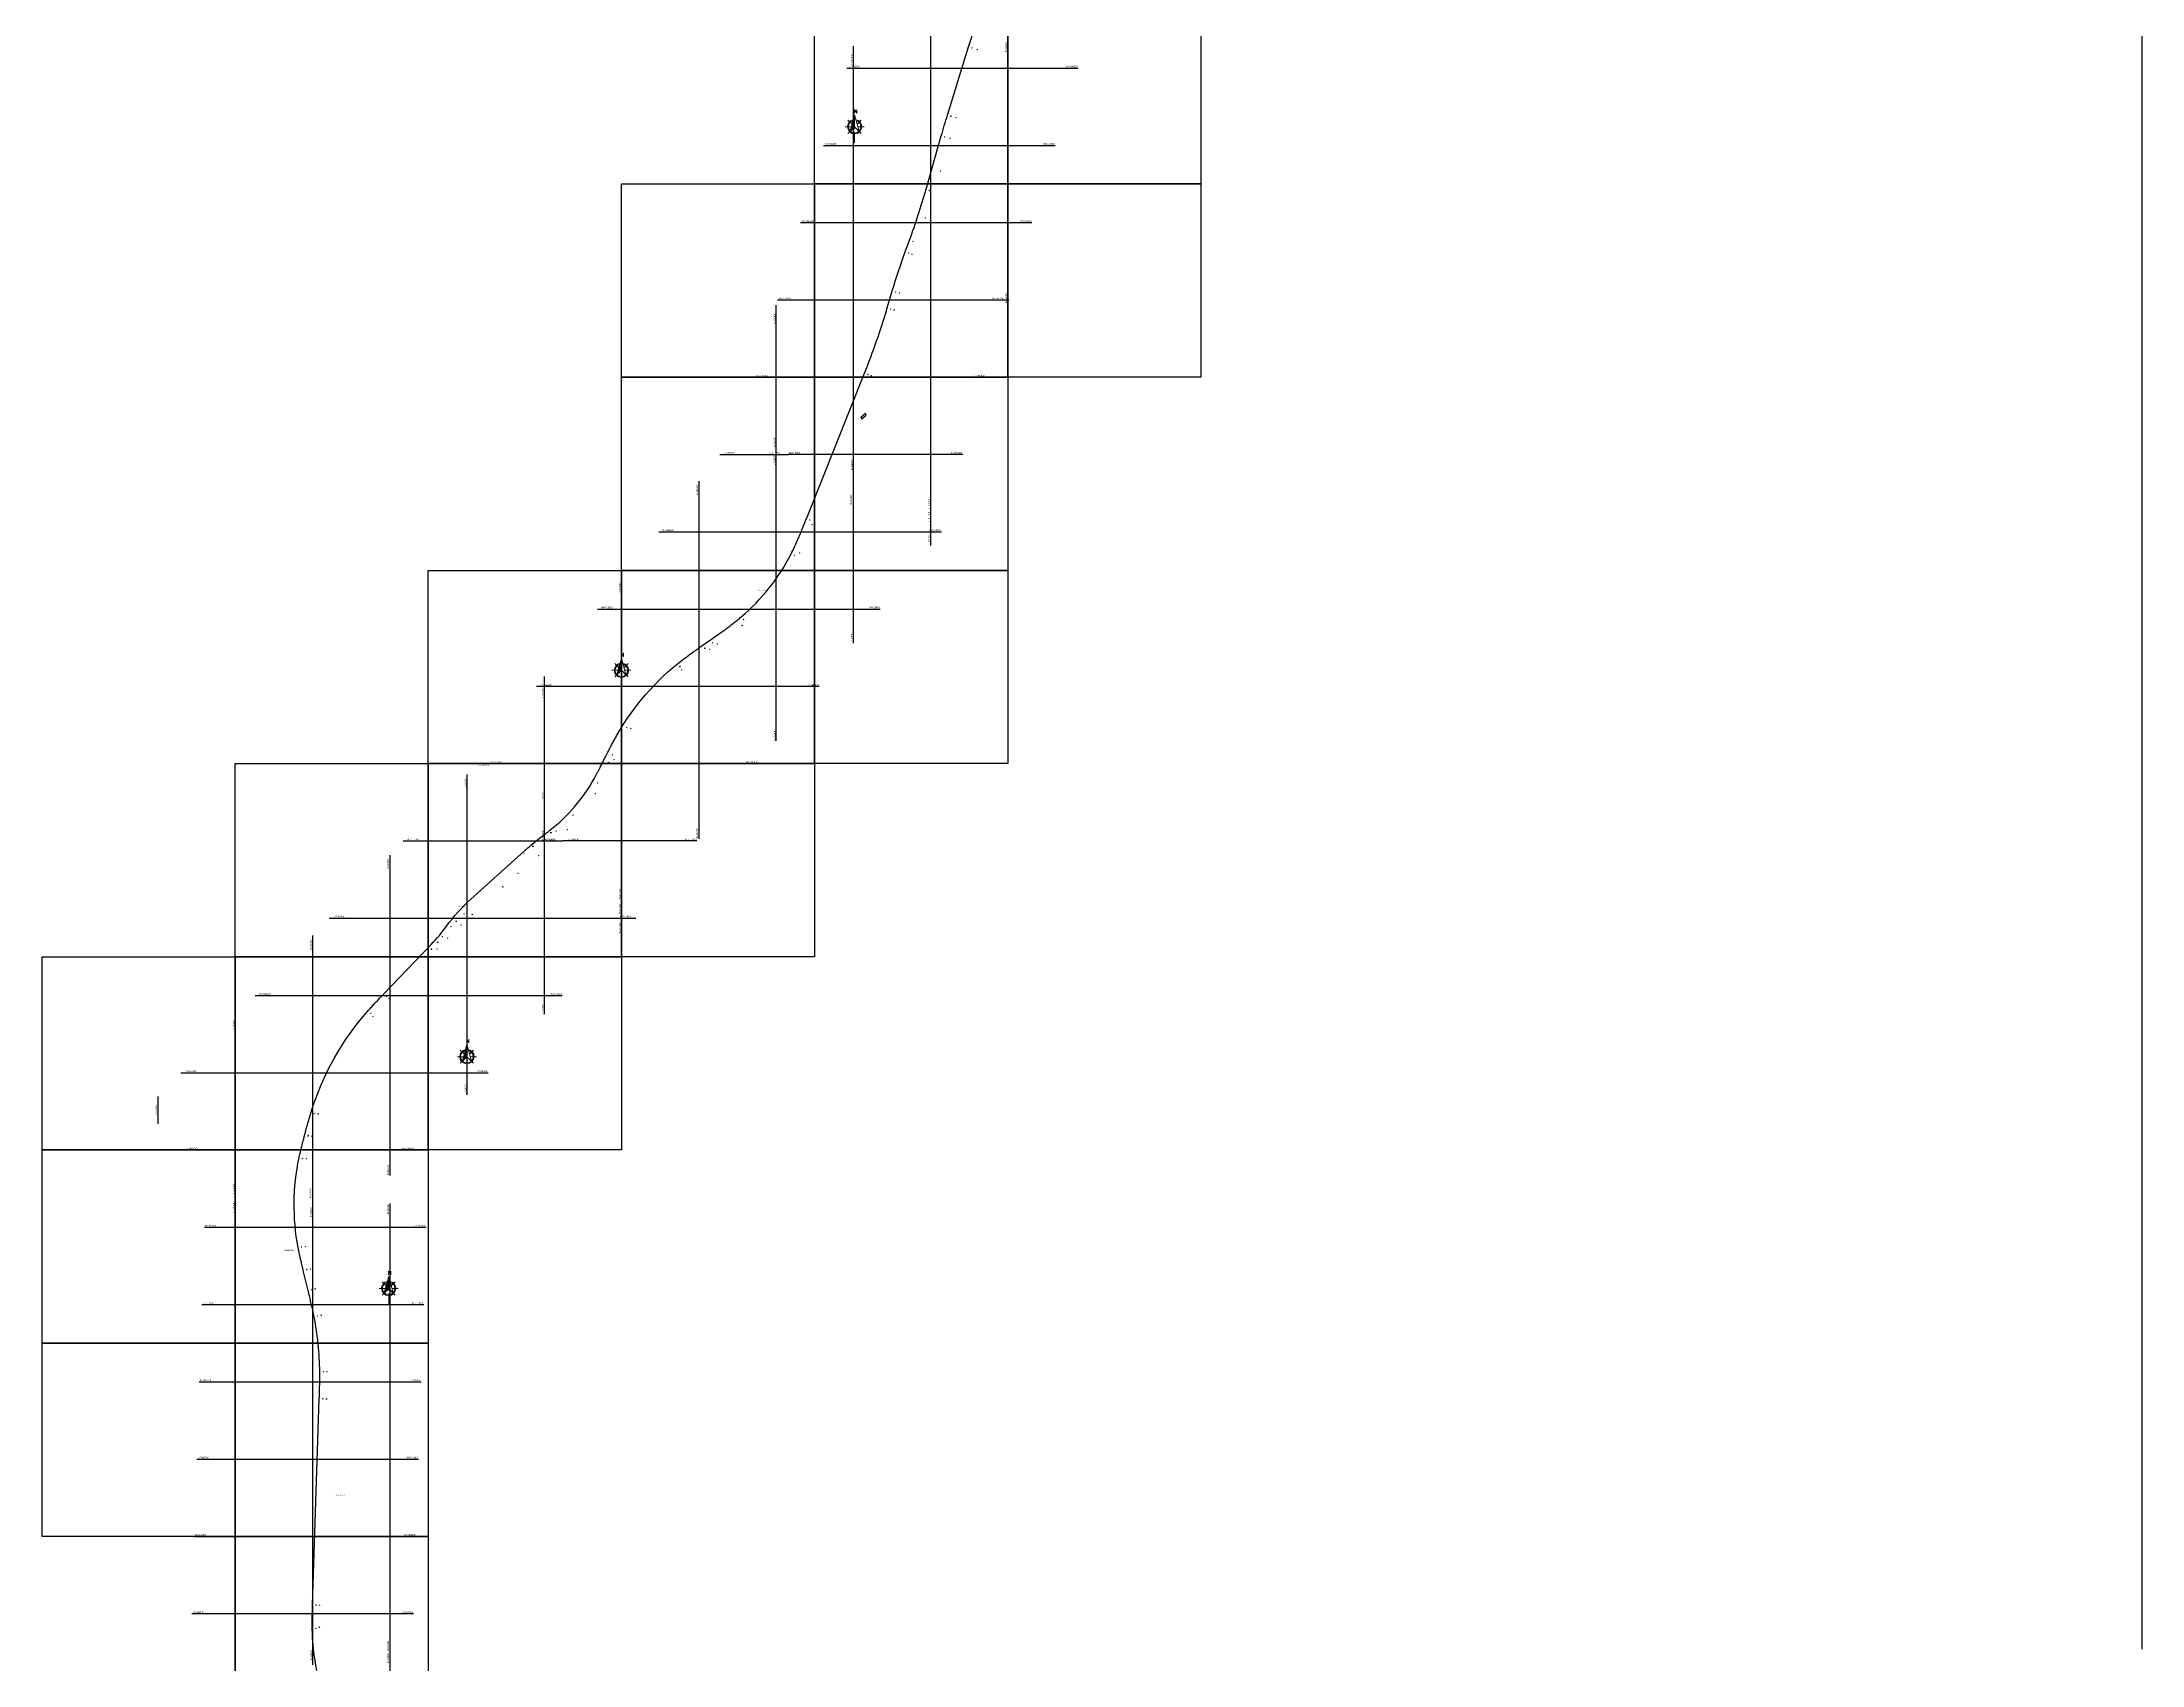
# Model space of a CAD drawing. Header units: metres. Extents: x 303118 to 359298, y 7408194 to 7460879.
# Drawn here: x 319500 to 324936, y 7412667 to 7416867 of the extents above; entities that cross this region are included whole.
import ezdxf
from ezdxf.enums import TextEntityAlignment as Align

# ---------------------------------------------------------------- set-up
doc = ezdxf.new("R2010")
doc.units = ezdxf.units.M
doc.header["$LTSCALE"] = 10
doc.header["$PDMODE"] = 3
doc.header["$PDSIZE"] = 0.5
for name, color, linetype, lineweight in [('_AUX_DESAPROPRIAÇÃO', 210, 'Continuous', 0), ('_AUX_PILARES', 253, 'Continuous', 0), ('A-NORTE', 2, 'Continuous', 9), ('C-ROAD-STAN', 11, 'Continuous', 0), ('U-HZ-AMV', 3, 'Continuous', 0), ('U-HZ-EIXO L7-V2', 220, 'L7-V2_LINE', 30)]:
    doc.layers.add(name, color=color, linetype=linetype, lineweight=lineweight)
for name, color, linetype in [('_GALERIA A DEMOLIR', 125, 'Continuous'), ('A-IMAGENS', 255, 'Continuous'), ('A-MALHA PAR', 8, 'Continuous'), ('A-MALHA ÍMPAR', 8, 'Continuous'), ('DESOCUPAÇÃO', 4, 'Continuous')]:
    doc.layers.add(name, color=color, linetype=linetype)
doc.layers.add('A-MODELAGEM_FEATURE LINE', color=255, linetype='Continuous', plot=False)
doc.styles.add('Arial', font='arial.ttf')
doc.styles.add('DIM', font='arial.ttf', dxfattribs={"width": 0.8})
doc.styles.add('R200', font='simplex.shx', dxfattribs={"height": 5})
doc.styles.get("Standard").update_dxf_attribs({"font": 'arial.ttf'})
doc.linetypes.add('L7-V2_LINE', pattern='A,3.5,-0.25,["L7-V2",Standard,S=0.175,R=0,X=-0.05,Y=-0.1],-0.75', length=4.5)
picture_1 = doc.add_image_def('image1.jpg', size_in_pixel=(5000, 5000))
picture_2 = doc.add_image_def('image2.jpg', size_in_pixel=(5000, 5000))
picture_3 = doc.add_image_def('image17.jpg', size_in_pixel=(5000, 5000))
picture_4 = doc.add_image_def('image18.jpg', size_in_pixel=(5000, 5000))
picture_5 = doc.add_image_def('image19.jpg', size_in_pixel=(5000, 5000))
picture_6 = doc.add_image_def('image20.jpg', size_in_pixel=(5000, 5000))
picture_7 = doc.add_image_def('image21.jpg', size_in_pixel=(5000, 5000))
picture_8 = doc.add_image_def('image22.jpg', size_in_pixel=(5000, 5000))
picture_9 = doc.add_image_def('image46.jpg', size_in_pixel=(5000, 5000))
picture_10 = doc.add_image_def('image47.jpg', size_in_pixel=(5000, 5000))
picture_11 = doc.add_image_def('image48.jpg', size_in_pixel=(5000, 5000))
picture_12 = doc.add_image_def('image49.jpg', size_in_pixel=(5000, 5000))
picture_13 = doc.add_image_def('image50.jpg', size_in_pixel=(5000, 5000))
picture_14 = doc.add_image_def('image51.jpg', size_in_pixel=(5000, 5000))
picture_15 = doc.add_image_def('image66.jpg', size_in_pixel=(5000, 5000))
picture_16 = doc.add_image_def('image68.jpg', size_in_pixel=(5000, 5000))
picture_17 = doc.add_image_def('image69.jpg', size_in_pixel=(5000, 5000))
picture_18 = doc.add_image_def('image72.jpg', size_in_pixel=(5000, 5000))
picture_19 = doc.add_image_def('image78.jpg', size_in_pixel=(5000, 5000))
picture_20 = doc.add_image_def('image79.jpg', size_in_pixel=(5000, 5000))
picture_21 = doc.add_image_def('image80.jpg', size_in_pixel=(5000, 5000))

# ---------------------------------------------------------------- blocks, each defined once
blk = doc.blocks.new('*X75')
at = {"color": 0}
for p, q in [((143.4, -424.1), (147.6, -419.8)), ((143.6, -423.4), (147.6, -419.3)), ((143.8, -422.6), (147.6, -418.8)), ((144, -421.9), (147.6, -418.2)), ((144.2, -421.2), (147.6, -417.7)), ((144.4, -420.4), (147.6, -417.2)), ((144.6, -419.7), (147.6, -416.7)), ((144.8, -419), (147.6, -416.1)), ((145, -418.3), (147.6, -415.6)), ((145.2, -417.5), (147.6, -415.1)), ((145.4, -416.8), (147.6, -414.5)), ((145.6, -416.1), (147.6, -414)), ((145.8, -415.3), (147.6, -413.5)), ((146, -414.6), (147.6, -412.9)), ((146.2, -413.9), (147.6, -412.4)), ((146.4, -413.1), (147.6, -411.9)), ((146.6, -412.4), (147.6, -411.3)), ((146.8, -411.7), (147.6, -410.8)), ((147, -411), (147.6, -410.3)), ((147.2, -410.2), (147.6, -409.8)), ((147.4, -409.5), (147.6, -409.2)), ((147.6, -408.8), (147.6, -408.7)), ((142.8, -426.3), (147.6, -421.4)), ((143, -425.6), (147.6, -420.9)), ((143.2, -424.8), (147.6, -420.4))]:
    blk.add_line(p, q, dxfattribs=at)
blk = doc.blocks.new('NORTE')
at = {"layer": 'A-NORTE'}
for p, q in [((-6.7, 48.2), (-17.2, 58.7)), ((0, 72.7), (0, 35.2)), ((6.7, 48.2), (17.2, 58.7)), ((-8.5, 41.5), (-24.7, 41.5)), ((-6.7, 34.8), (-17.2, 24.4)), ((0, 28.7), (0, 0)), ((6.7, 34.8), (17.2, 24.4)), ((8.5, 41.5), (24.7, 41.5))]:
    blk.add_line(p, q, dxfattribs=at)
for points in [[(-18.6, 41.5, 1), (18.6, 41.5, 0.359415), (3.5, 59.8, 1)], [(-3.5, 59.8, 0.359415), (-18.6, 41.5, 1)]]:
    blk.add_lwpolyline(points, format="xyb", dxfattribs=at)
blk.add_lwpolyline([(-11.7, 30), (0, 72.7), (11.6, 30.1), (0, 41.5), (-11.7, 30)], dxfattribs=at)
for start, end in [(105.027, 180), (0, 74.973), (180, 0)]:
    blk.add_arc((0, 41.5), 16.3, start, end, dxfattribs=at)
at = {"layer": 'A-NORTE', "xscale": 2.329019315242768, "yscale": 2.329019315242768, "zscale": 2.329019315242768}
blk.add_blockref('*X75', (-343.8, 1024.1), dxfattribs=at)
at = {"layer": 'A-NORTE', "style": 'R200'}
blk.add_attdef('N', (-2, 77), '', height=9.44, dxfattribs=at)

msp = doc.modelspace()

# ---------------------------------------------------------------- linework, layer by layer
at = {"layer": '_AUX_PILARES', "const_width": 0.1}
for points in [[(320577.389, 7414628.029), (320577.404, 7414630.554), (320598.703, 7414630.581), (320598.676, 7414628.078), (320577.389, 7414628.029)], [(320577.427, 7414606.529), (320577.442, 7414609.054), (320598.741, 7414609.081), (320598.715, 7414606.578)], [(320579.103, 7414628.63), (320579.124, 7414629.914), (320580.376, 7414629.894), (320580.368, 7414628.615)], [(320579.141, 7414607.13), (320579.163, 7414608.414), (320580.414, 7414608.394), (320580.406, 7414607.115)], [(320594.407, 7414628.709), (320594.42, 7414629.944), (320595.71, 7414629.936), (320595.707, 7414628.716)], [(320594.445, 7414607.209), (320594.458, 7414608.444), (320595.748, 7414608.436), (320595.745, 7414607.216)]]:
    msp.add_lwpolyline(points, close=True, dxfattribs=at)
for points in [[(320577.397, 7414629.292), (320598.69, 7414629.33)], [(320577.435, 7414607.792), (320598.728, 7414607.83)]]:
    msp.add_lwpolyline(points, dxfattribs=at)
at = {"layer": '_GALERIA A DEMOLIR', "ltscale": 0.05, "elevation": 662.383}
msp.add_lwpolyline([(321619.626, 7415895.537), (321622.018, 7415892.55), (321633.462, 7415901.76), (321631.86, 7415905.684), (321619.642, 7415895.517)], close=True, dxfattribs=at)
at = {"layer": 'A-MALHA PAR'}
for p, q in [((321254.481, 7415800), (321431.75, 7415800)), ((321400, 7415812.681), (321400, 7415058.599)), ((321200, 7415731.101), (321200, 7414805.667)), ((321600, 7415732.8), (321600, 7415311.531)), ((321800, 7415652.919), (321800, 7415564.462)), ((321096.335, 7415600), (321828.101, 7415600)), ((321000, 7415478.169), (321000, 7414638.631)), ((320938.19, 7415400), (321669.955, 7415400)), ((320780.044, 7415200), (321511.81, 7415200)), ((320800, 7415225.237), (320800, 7414851.274)), ((321353.664, 7415000), (320660.117, 7415000)), ((321195.519, 7414800), (320848.225, 7414800)), ((321037.373, 7414600), (321036.334, 7414600)), ((320000, 7413865.732), (320000, 7412631.67)), ((320200, 7413863.577), (320200, 7412667.141)), ((320400, 7413861.421), (320400, 7412702.612)), ((319920.202, 7413800), (320494.507, 7413800)), ((319913.684, 7413600), (320487.988, 7413600)), ((319907.165, 7413400), (320481.47, 7413400)), ((319900.646, 7413200), (320474.951, 7413200)), ((319894.127, 7413000), (320468.432, 7413000)), ((319887.609, 7412800), (320461.914, 7412800))]:
    msp.add_line(p, q, dxfattribs=at)
at = {"layer": 'A-MALHA ÍMPAR'}
for p, q in [((321800, 7416932.142), (321800, 7415652.919)), ((321600, 7416856.929), (321600, 7415732.8)), ((322000, 7416868.35), (322000, 7416189.998)), ((321583.013, 7416800), (322182.022, 7416800)), ((321523.333, 7416600), (322122.343, 7416600)), ((321463.654, 7416400), (322062.664, 7416400)), ((321400, 7416186.679), (321400, 7415812.681)), ((321403.975, 7416200), (322002.985, 7416200)), ((321344.296, 7416000), (321943.306, 7416000)), ((321883.626, 7415800), (321431.75, 7415800)), ((320627.036, 7415000), (320660.117, 7415000)), ((320600, 7414971.822), (320600, 7414142.744)), ((320800, 7414851.274), (320800, 7414351.191)), ((320400, 7414763.375), (320400, 7413934.297)), ((320435.141, 7414800), (320848.225, 7414800)), ((320243.246, 7414600), (321036.334, 7414600)), ((321000, 7414638.631), (321000, 7414559.638)), ((320200, 7414554.928), (320200, 7413863.577)), ((320051.35, 7414400), (320846.831, 7414400)), ((320000, 7414346.481), (320000, 7413875.604)), ((319859.455, 7414200), (320654.936, 7414200)), ((319800, 7414138.034), (319800, 7414067.499)), ((320463.041, 7414000), (319870.35, 7414000)), ((320400, 7412702.612), (320400, 7412112.126))]:
    msp.add_line(p, q, dxfattribs=at)
at = {"layer": 'A-MODELAGEM_FEATURE LINE'}
msp.add_lwpolyline([(320211.72, 7412652.969, -0.04664068), (320199.429, 7412761.972, -0.00240524), (320199.346, 7412767.839, -0.00223637), (320199.314, 7412774.143, -0.00189368), (320199.333, 7412779.927, -0.00172304), (320199.4, 7412786.276, -0.00137848), (320199.495, 7412791.925, -0.00120694), (320199.636, 7412798.37, -0.00086183), (320199.775, 7412803.732, -0.00068982), (320199.97, 7412810.422, -0.00034476), (320200.095, 7412814.432, -0.00017248), (320200.353, 7412822.435), (320217.756, 7413356.368, 0.00014662), (320218.057, 7413365.69, 0.00029336), (320218.203, 7413370.345, 0.0005865), (320218.433, 7413378.096, 0.00073338), (320218.601, 7413384.29, 0.00102624), (320218.775, 7413391.715, 0.00117315), (320218.899, 7413398.206, 0.00146537), (320219, 7413405.482, 0.00161202), (320219.05, 7413412.091, 0.00190278), (320219.055, 7413419.276, 0.00204864), (320219.006, 7413425.945, 0.04565438), (320204.329, 7413568.475, 0.00204864), (320203.017, 7413575.013, 0.00190278), (320201.549, 7413582.047, 0.00161202), (320200.152, 7413588.507, 0.00146537), (320198.571, 7413595.61, 0.00117315), (320197.127, 7413601.939, 0.00102624), (320195.443, 7413609.173, 0.00073338), (320194.017, 7413615.203, 0.0005865), (320192.212, 7413622.744, 0.00029336), (320191.12, 7413627.272, 0.00014662), (320188.926, 7413636.337), (320176.293, 7413688.45, -0.000171), (320174.41, 7413696.233, -0.00034182), (320173.47, 7413700.133, -0.00068393), (320171.915, 7413706.643, -0.00085446), (320170.686, 7413711.864, -0.00119663), (320169.234, 7413718.143, -0.00136671), (320167.989, 7413723.654, -0.00170834), (320166.629, 7413729.856, -0.00187754), (320165.43, 7413735.514, -0.00221735), (320164.175, 7413741.69, -0.00238482), (320163.059, 7413747.45, -0.09879277), (320165.464, 7413979.999, -0.00238482), (320166.699, 7413985.734, -0.00221735), (320168.082, 7413991.884, -0.00187754), (320169.398, 7413997.516, -0.00170834), (320170.886, 7414003.688, -0.00136671), (320172.244, 7414009.172, -0.00119663), (320173.826, 7414015.42, -0.00085446), (320175.163, 7414020.614, -0.00068393), (320176.852, 7414027.091, -0.00034182), (320177.872, 7414030.97, -0.000171), (320179.916, 7414038.713), (320180.143, 7414039.568, -0.00014119), (320182.192, 7414047.308, -0.00028224), (320183.221, 7414051.183, -0.00056469), (320184.949, 7414057.645, -0.00070556), (320186.346, 7414062.817, -0.00098806), (320188.046, 7414069.026, -0.00112865), (320189.559, 7414074.461, -0.00141089), (320191.29, 7414080.558, -0.00155095), (320192.899, 7414086.101, -0.00183218), (320194.693, 7414092.129, -0.00197124), (320196.404, 7414097.724, -0.10579578), (320343.464, 7414359.641, -0.00197124), (320347.35, 7414364.015, -0.00183218), (320351.563, 7414368.685, -0.00155095), (320355.457, 7414372.944, -0.00141089), (320359.762, 7414377.596, -0.00112865), (320363.614, 7414381.717, -0.00098806), (320368.03, 7414386.401, -0.00070556), (320371.719, 7414390.287, -0.00056469), (320376.336, 7414395.126, -0.00028224), (320379.109, 7414398.023, -0.00014119), (320384.65, 7414403.801), (320508.672, 7414533.061, 0.03391895), (320547.01, 7414578.864, -0.05200313), (320610.167, 7414649.012), (320757.441, 7414781.841, -0.02400246), (320791.228, 7414809.493), (320795.042, 7414812.32, 0.00009158), (320797.718, 7414814.305, 0.00018315), (320799.054, 7414815.296, 0.0003663), (320801.276, 7414816.95, 0.00045787), (320803.049, 7414818.274, 0.00064098), (320805.172, 7414819.866, 0.00073252), (320807.023, 7414821.263, 0.00091552), (320809.094, 7414822.836, 0.00100696), (320810.969, 7414824.271, 0.00118964), (320813.001, 7414825.841, 0.00128085), (320814.879, 7414827.307, 0.09831848), (320929.058, 7414960.296, 0.00204637), (320930.917, 7414963.624, 0.00190135), (320932.892, 7414967.227, 0.00161023), (320934.685, 7414970.552, 0.00146426), (320936.637, 7414974.227, 0.00117185), (320938.36, 7414977.512, 0.00102547), (320940.315, 7414981.281, 0.00073257), (320941.935, 7414984.43, 0.00058607), (320943.952, 7414988.377, 0.00029304), (320945.159, 7414990.748, 0.00014652), (320947.572, 7414995.501), (320959.403, 7415018.82, -0.00015385), (320963.026, 7415025.956, -0.00030769), (320964.843, 7415029.526, -0.00061537), (320967.884, 7415035.473, -0.00076919), (320970.332, 7415040.229, -0.00107673), (320973.292, 7415045.927, -0.00123041), (320975.907, 7415050.907, -0.00153737), (320978.875, 7415056.482, -0.00169058), (320981.61, 7415061.539, -0.00199605), (320984.628, 7415067.023, -0.00214816), (320987.477, 7415072.101, -0.09971758), (321156.961, 7415267.535, -0.00214816), (321161.585, 7415271.075, -0.00199605), (321166.587, 7415274.838, -0.00169058), (321171.206, 7415278.261, -0.00153737), (321176.305, 7415281.988, -0.00123041), (321180.865, 7415285.282, -0.00107673), (321186.087, 7415289.018, -0.00076919), (321190.448, 7415292.114, -0.00061537), (321195.905, 7415295.966, -0.00030769), (321199.182, 7415298.27, -0.00015385), (321205.734, 7415302.866), (321230.654, 7415320.339), (321259.535, 7415340.758), (321262.14, 7415342.634), (321264.735, 7415344.513), (321267.324, 7415346.397), (321269.906, 7415348.287), (321272.482, 7415350.183), (321275.05, 7415352.086), (321277.611, 7415353.996), (321280.163, 7415355.915), (321282.707, 7415357.841), (321285.242, 7415359.776), (321287.768, 7415361.721), (321290.284, 7415363.674), (321292.791, 7415365.638), (321295.287, 7415367.613), (321297.772, 7415369.598), (321300.246, 7415371.594), (321302.708, 7415373.602), (321305.158, 7415375.623), (321307.595, 7415377.655), (321310.026, 7415379.705, 0.09905187), (321439.283, 7415542.978), (321440.721, 7415545.814), (321442.14, 7415548.653), (321443.544, 7415551.501), (321444.934, 7415554.358), (321446.309, 7415557.224), (321447.671, 7415560.098), (321449.02, 7415562.981), (321450.357, 7415565.871), (321451.681, 7415568.768), (321452.994, 7415571.673), (321454.296, 7415574.585), (321455.587, 7415577.503), (321456.869, 7415580.427), (321458.141, 7415583.358), (321459.404, 7415586.294), (321460.658, 7415589.236), (321461.905, 7415592.183), (321463.145, 7415595.135), (321464.378, 7415598.092), (321465.604, 7415601.053), (321466.826, 7415604.019), (321468.042, 7415606.988), (321469.253, 7415609.961), (321470.461, 7415612.938), (321471.665, 7415615.918), (321472.868, 7415618.903), (321474.067, 7415621.889), (321475.265, 7415624.877), (321476.461, 7415627.867), (321477.657, 7415630.86), (321478.853, 7415633.854), (321629.287, 7416010.499, 0.02250606), (321688.043, 7416179.284), (321701.13, 7416223.143, -0.01514673), (321734.765, 7416324.546), (321745.874, 7416354.926, 0.0182163), (321788.526, 7416486.205), (321827.892, 7416624.296, -0.00559403), (321843.945, 7416678.308), (321898.618, 7416854.995, -0.00317709), (321917.856, 7416915.797)], format="xyb", dxfattribs=at)
at = {"layer": 'C-ROAD-STAN', "color": 11, "linetype": 'Continuous', "lineweight": 40}
for p, q in [((321906.979, 7416852.106), (321907.93, 7416852.416)), ((321907.61, 7416851.786), (321907.299, 7416852.736)), ((321852.307, 7416675.418), (321853.257, 7416675.729)), ((321852.937, 7416675.098), (321852.627, 7416676.049)), ((321836.313, 7416621.605), (321837.263, 7416621.916)), ((321836.943, 7416621.285), (321836.633, 7416622.235)), ((321796.946, 7416483.514), (321797.897, 7416483.824)), ((321797.577, 7416483.194), (321797.266, 7416484.144)), ((321754.086, 7416351.594), (321755.037, 7416351.905)), ((321754.717, 7416351.274), (321754.406, 7416352.225)), ((321742.977, 7416321.214), (321743.928, 7416321.525)), ((321743.608, 7416320.894), (321743.297, 7416321.845)), ((321696.431, 7416176.484), (321697.382, 7416176.795)), ((321697.062, 7416176.164), (321696.751, 7416177.115)), ((321709.519, 7416220.343), (321710.469, 7416220.654)), ((321710.149, 7416220.023), (321709.838, 7416220.974)), ((321637.402, 7416006.912), (321638.352, 7416007.223)), ((321638.032, 7416006.592), (321637.722, 7416007.543)), ((321487.599, 7415629.948), (321487.288, 7415630.898)), ((321486.968, 7415630.268), (321487.919, 7415630.578)), ((321447.049, 7415538.622), (321448, 7415538.933)), ((321447.68, 7415538.302), (321447.369, 7415539.253)), ((321315.53, 7415372.493), (321316.48, 7415372.803)), ((321316.16, 7415372.173), (321315.85, 7415373.123)), ((321235.489, 7415312.61), (321236.439, 7415312.921)), ((321236.119, 7415312.29), (321235.809, 7415313.241)), ((321150.88, 7415251.09), (321151.831, 7415251.4)), ((321151.511, 7415250.77), (321151.2, 7415251.72)), ((321215.321, 7415298.469), (321216.271, 7415298.78)), ((321215.951, 7415298.149), (321215.641, 7415299.1)), ((321013.635, 7415092.759), (321014.585, 7415093.069)), ((321014.265, 7415092.439), (321013.955, 7415093.389)), ((320966.2, 7415003.139), (320967.15, 7415003.449)), ((320966.83, 7415002.819), (320966.519, 7415003.769)), ((320975.883, 7415022.245), (320976.833, 7415022.556)), ((320976.513, 7415021.925), (320976.203, 7415022.876)), ((320937.899, 7414950.246), (320938.849, 7414950.557)), ((320938.529, 7414949.926), (320938.219, 7414950.877)), ((320830.288, 7414825.463), (320831.238, 7414825.774)), ((320830.918, 7414825.143), (320830.608, 7414826.094)), ((320873.93, 7414866.62), (320874.88, 7414866.931)), ((320874.561, 7414866.3), (320874.25, 7414867.251)), ((320592.137, 7414610.669), (320593.088, 7414610.98)), ((320592.768, 7414610.349), (320592.457, 7414611.299)), ((320535.877, 7414551.798), (320536.827, 7414552.108)), ((320536.507, 7414551.478), (320536.197, 7414552.428)), ((320558.225, 7414577.835), (320559.176, 7414578.146)), ((320558.856, 7414577.515), (320558.545, 7414578.466)), ((320571.598, 7414591.642), (320572.549, 7414591.952)), ((320572.229, 7414591.322), (320571.918, 7414592.272)), ((320489.934, 7414500.511), (320490.884, 7414500.822)), ((320490.564, 7414500.191), (320490.254, 7414501.142)), ((320507.809, 7414519.391), (320508.759, 7414519.702)), ((320508.439, 7414519.071), (320508.129, 7414520.022)), ((320524.005, 7414537.638), (320524.956, 7414537.948)), ((320524.636, 7414537.318), (320524.325, 7414538.268)), ((320390.85, 7414397.242), (320391.8, 7414397.553)), ((320391.48, 7414396.922), (320391.17, 7414397.873)), ((320349.928, 7414353.369), (320350.878, 7414353.68)), ((320350.558, 7414353.049), (320350.248, 7414354)), ((320204.764, 7414094.828), (320205.714, 7414095.139)), ((320205.394, 7414094.508), (320205.083, 7414095.459)), ((320188.384, 7414036.193), (320189.334, 7414036.503)), ((320188.61, 7414037.048), (320189.561, 7414037.359)), ((320189.014, 7414035.873), (320188.704, 7414036.823)), ((320189.241, 7414036.728), (320188.93, 7414037.679)), ((320174.041, 7413977.94), (320174.991, 7413978.25)), ((320174.671, 7413977.62), (320174.361, 7413978.57)), ((320171.673, 7413749.011), (320172.623, 7413749.322)), ((320172.303, 7413748.691), (320171.993, 7413749.642)), ((320184.808, 7413690.474), (320185.758, 7413690.784)), ((320185.438, 7413690.154), (320185.128, 7413691.104)), ((320197.44, 7413638.36), (320198.391, 7413638.671)), ((320198.071, 7413638.04), (320197.76, 7413638.991)), ((320212.93, 7413570.102), (320213.881, 7413570.412)), ((320213.561, 7413569.782), (320213.25, 7413570.732)), ((320227.78, 7413425.894), (320228.731, 7413426.205)), ((320228.411, 7413425.574), (320228.1, 7413426.525)), ((320226.526, 7413355.912), (320227.476, 7413356.222)), ((320227.157, 7413355.592), (320226.846, 7413356.542)), ((320209.123, 7412821.979), (320210.074, 7412822.289)), ((320209.754, 7412821.659), (320209.443, 7412822.609)), ((320208.202, 7412761.993), (320209.153, 7412762.303)), ((320208.833, 7412761.673), (320208.522, 7412762.623))]:
    msp.add_line(p, q, dxfattribs=at)
for p in [(321920.829, 7416848.123), (321866.156, 7416671.435), (321850.252, 7416617.922), (321826.202, 7416533.56), (321786.701, 7416411.98), (321752.374, 7416318.107), (321706.01, 7416173.923), (321719.097, 7416217.782), (321646.699, 7416003.544), (321493.078, 7415618.918), (321461.476, 7415545.051), (321248.159, 7415309.714), (321248.159, 7415309.714), (321312.829, 7415357.388), (321228.275, 7415295.787), (321156.054, 7415242.469), (321024.333, 7415090.858), (320980.726, 7415010.005), (320932.638, 7414921.852), (320859.898, 7414829.255), (320785.639, 7414761.661), (320732.085, 7414715.804), (320692.945, 7414681.261), (320613.956, 7414609.419), (320549.989, 7414548.745), (320584.56, 7414582.406), (320522.202, 7414520.08), (320399.383, 7414392.074), (320356.496, 7414346.02), (320214.801, 7414093.435), (320198.591, 7414035.789), (320184.225, 7413977.805), (320181.707, 7413750.029), (320194.788, 7413691.742), (320207.148, 7413640.753), (320222.691, 7413572.282), (320237.759, 7413425.959), (320236.496, 7413355.758), (320219.084, 7412821.547), (320218.147, 7412765.072)]:
    msp.add_point(p, dxfattribs=at)
at = {"layer": 'DESOCUPAÇÃO'}
msp.add_lwpolyline([(324936.231, 7412708.276), (324936.231, 7428783.302)], dxfattribs=at)
at = {"layer": 'U-HZ-AMV', "ltscale": 5}
msp.add_line((320748.91, 7414766.115), (320747.574, 7414767.603), dxfattribs=at)
at = {"layer": 'U-HZ-EIXO L7-V2'}
for centre in [(320817.587, 7414821.103), (320770.95, 7414785.757)]:
    msp.add_circle(centre, 1, dxfattribs=at)

# ---------------------------------------------------------------- block references
at = {"layer": 'A-NORTE'}
for p in [(321603.644, 7416606.522, 722), (320999.95, 7415200), (320600, 7414200), (320397.393, 7413600.014, 744)]:
    msp.add_blockref('NORTE', p, dxfattribs=at).add_auto_attribs({'N': 'N'})

# ---------------------------------------------------------------- texts
at = {"layer": '_AUX_DESAPROPRIAÇÃO', "char_height": 4, "attachment_point": 1, "style": 'DIM'}
for insert in [(321352.73, 7415450.319), (320126.982, 7413742.594), (320259.115, 7413108.139)]:
    msp.add_mtext('########', dxfattribs=dict(at, insert=insert))
at = {"layer": 'A-MALHA PAR', "style": 'Arial'}
for s, p in [(' N=7415800', (321263.044, 7415802)), (' N=7415600', (321104.899, 7415602)), (' N=7415400', (320946.753, 7415402)), (' N=7415200', (320788.608, 7415202)), (' N=7415000', (320660.117, 7415002)), (' N=7414800', (320859.18, 7414801.355)), (' N=7413800', (319920.202, 7413802)), (' N=7413600', (319913.684, 7413602)), (' N=7413400', (319907.165, 7413402)), (' N=7413200', (319900.646, 7413202)), (' N=7413000', (319894.127, 7413002)), (' N=7412800', (319887.609, 7412802))]:
    msp.add_text(s, height=4, dxfattribs=at).set_placement(p)
for s, p in [('N=7415800 ', (321411.955, 7415802)), ('N=7415600 ', (321828.101, 7415602)), ('N=7415400 ', (321669.955, 7415402)), ('N=7415200 ', (321511.81, 7415202)), ('N=7415000 ', (321353.664, 7415002)), ('N=7414800 ', (321195.519, 7414802)), ('N=7413800 ', (320494.507, 7413802)), ('N=7413600 ', (320487.988, 7413602)), ('N=7413400 ', (320481.47, 7413402)), ('N=7413200 ', (320474.951, 7413202)), ('N=7413000 ', (320468.432, 7413002)), ('N=7412800 ', (320461.914, 7412802))]:
    msp.add_text(s, height=4, dxfattribs=at).set_placement(p, align=Align.RIGHT)
for s, p in [('E=321400 ', (321398, 7415799.17)), ('E=321200 ', (321198, 7415722.614)), ('E=321600 ', (321595.871, 7415697.836, 9.9)), ('E=321800 ', (321798, 7415652.919)), ('E=321000 ', (320998, 7415469.683)), ('E=320800 ', (320798, 7415196.681)), ('E=320000 ', (319998, 7413865.732)), ('E=320200 ', (320198, 7413853.007)), ('E=320400 ', (320398, 7413861.421))]:
    msp.add_text(s, height=4, rotation=90, dxfattribs=at).set_placement(p, align=Align.RIGHT)
for s, p in [(' E=321800', (321798, 7415564.462)), (' E=321600', (321598, 7415311.531)), (' E=321400', (321398, 7415058.599)), (' E=320800', (320798, 7414898.381)), (' E=321200', (321198, 7414805.667)), (' E=321000', (320998, 7414648.737)), (' E=320200', (320198.768, 7412677.774)), (' E=320400', (320398, 7412702.612))]:
    msp.add_text(s, height=4, rotation=90, dxfattribs=at).set_placement(p)
at = {"layer": 'A-MALHA ÍMPAR', "style": 'Arial'}
for s, p in [('E=321600 ', (321598, 7416836.717)), ('E=322000 ', (321998, 7416868.35)), ('E=321400 ', (321398, 7416166.466)), ('E=320600 ', (320598, 7414963.155)), ('E=320800 ', (320798.644, 7414828.483)), ('E=320400 ', (320398, 7414754.49)), ('E=321000 ', (320998, 7414638.631)), ('E=320200 ', (320198, 7414546.043)), ('E=320000 ', (319998, 7414337.596)), ('E=319800 ', (319798, 7414117.333)), ('E=320400 ', (320398, 7412698.802))]:
    msp.add_text(s, height=4, rotation=90, dxfattribs=at).set_placement(p, align=Align.RIGHT)
for s, p in [(' N=7416800', (321585.831, 7416802)), (' N=7416600', (321526.152, 7416602)), (' N=7416400', (321466.473, 7416402)), (' N=7416200', (321406.794, 7416202)), (' N=7416000', (321347.115, 7416002)), (' N=7415800', (321431.75, 7415802)), (' N=7414800', (320444.517, 7414802)), (' N=7414600', (320252.622, 7414602)), (' N=7414400', (320060.727, 7414402)), (' N=7414200', (319868.831, 7414202)), (' N=7414000', (319870.35, 7414002))]:
    msp.add_text(s, height=4, dxfattribs=at).set_placement(p)
for s, p in [('N=7416800 ', (322182.022, 7416802)), ('N=7416600 ', (322122.343, 7416602)), ('N=7416400 ', (322062.664, 7416402)), ('N=7416200 ', (321991.427, 7416202)), ('N=7416000 ', (321943.306, 7416002)), ('N=7415800 ', (321883.626, 7415802)), ('N=7415000 ', (320660.035, 7414993.415)), ('N=7414800 ', (320831.687, 7414801.57)), ('N=7414600 ', (321026.419, 7414602)), ('N=7414400 ', (320846.831, 7414402)), ('N=7414200 ', (320654.936, 7414202)), ('N=7414000 ', (320463.041, 7414002))]:
    msp.add_text(s, height=4, dxfattribs=at).set_placement(p, align=Align.RIGHT)
for s, p in [(' E=322000', (321998, 7416189.998)), (' E=321400', (321398, 7415817.531)), (' E=321600', (321598.378, 7415758.717)), (' E=321800', (321798, 7415657.769)), (' E=321000', (320998, 7414559.638)), (' E=320800', (320798, 7414351.191)), (' E=320600', (320598, 7414142.744)), (' E=320400', (320398, 7413934.297)), (' E=320000', (319998, 7413884.114)), (' E=320200', (320197.212, 7413873.964))]:
    msp.add_text(s, height=4, rotation=90, dxfattribs=at).set_placement(p)

# ---------------------------------------------------------------- pictures from other files: only their frames are drawn
at = {"layer": 'A-IMAGENS', "transparency": 33554636}
image = msp.add_image(picture_16, insert=(321499.95, 7416500.05), size_in_units=(500, 500), dxfattribs=dict(at, brightness=90))
image.dxf.flags = 6
image = msp.add_image(picture_17, insert=(321999.95, 7416500.05), size_in_units=(500, 500), dxfattribs=dict(at, brightness=90))
image.dxf.flags = 6
image = msp.add_image(picture_21, insert=(320999.95, 7416000.05), size_in_units=(500, 500), dxfattribs=dict(at, brightness=90))
image.dxf.flags = 6
image = msp.add_image(picture_10, insert=(321499.95, 7416000.05), size_in_units=(500, 500), dxfattribs=dict(at, brightness=90))
image.dxf.flags = 6
image = msp.add_image(picture_11, insert=(321999.95, 7416000.05), size_in_units=(500, 500), dxfattribs=dict(at, brightness=90))
image.dxf.flags = 6
image = msp.add_image(picture_15, insert=(320999.95, 7415500.05), size_in_units=(500, 500), dxfattribs=dict(at, brightness=90))
image.dxf.flags = 6
image = msp.add_image(picture_9, insert=(321499.95, 7415500.05), size_in_units=(500, 500), dxfattribs=dict(at, brightness=90))
image.dxf.flags = 6
image = msp.add_image(picture_1, insert=(320499.95, 7415000.05), size_in_units=(500, 500), dxfattribs=dict(at, brightness=90))
image.dxf.flags = 6
image = msp.add_image(picture_3, insert=(320999.95, 7415000.05), size_in_units=(500, 500), dxfattribs=dict(at, brightness=90))
image.dxf.flags = 6
image = msp.add_image(picture_12, insert=(321499.95, 7415000.05), size_in_units=(500, 500), dxfattribs=dict(at, brightness=90))
image.dxf.flags = 6
image = msp.add_image(picture_4, insert=(319999.95, 7414500.05), size_in_units=(500, 500), dxfattribs=dict(at, brightness=90))
image.dxf.flags = 6
image = msp.add_image(picture_2, insert=(320499.95, 7414500.05), size_in_units=(500, 500), dxfattribs=dict(at, brightness=90))
image.dxf.flags = 6
image = msp.add_image(picture_5, insert=(320999.95, 7414500.05), size_in_units=(500, 500), dxfattribs=dict(at, brightness=90))
image.dxf.flags = 6
image = msp.add_image(picture_8, insert=(319499.95, 7414000.05), size_in_units=(500, 500), dxfattribs=dict(at, brightness=90))
image.dxf.flags = 6
image = msp.add_image(picture_7, insert=(319999.95, 7414000.05), size_in_units=(500, 500), dxfattribs=dict(at, brightness=90))
image.dxf.flags = 6
image = msp.add_image(picture_6, insert=(320499.95, 7414000.05), size_in_units=(500, 500), dxfattribs=dict(at, brightness=90))
image.dxf.flags = 6
image = msp.add_image(picture_20, insert=(319499.95, 7413500.05), size_in_units=(500, 500), dxfattribs=dict(at, brightness=90))
image.dxf.flags = 6
image = msp.add_image(picture_14, insert=(319999.95, 7413500.05), size_in_units=(500, 500), dxfattribs=dict(at, brightness=90))
image.dxf.flags = 6
image = msp.add_image(picture_19, insert=(319499.95, 7413000.05), size_in_units=(500, 500), dxfattribs=dict(at, brightness=90))
image.dxf.flags = 6
image = msp.add_image(picture_13, insert=(319999.95, 7413000.05), size_in_units=(500, 500), dxfattribs=dict(at, brightness=90))
image.dxf.flags = 6
image = msp.add_image(picture_18, insert=(319999.95, 7412500.05), size_in_units=(500, 500), dxfattribs=dict(at, brightness=90))
image.dxf.flags = 6

doc.saveas('drawing.dxf')
